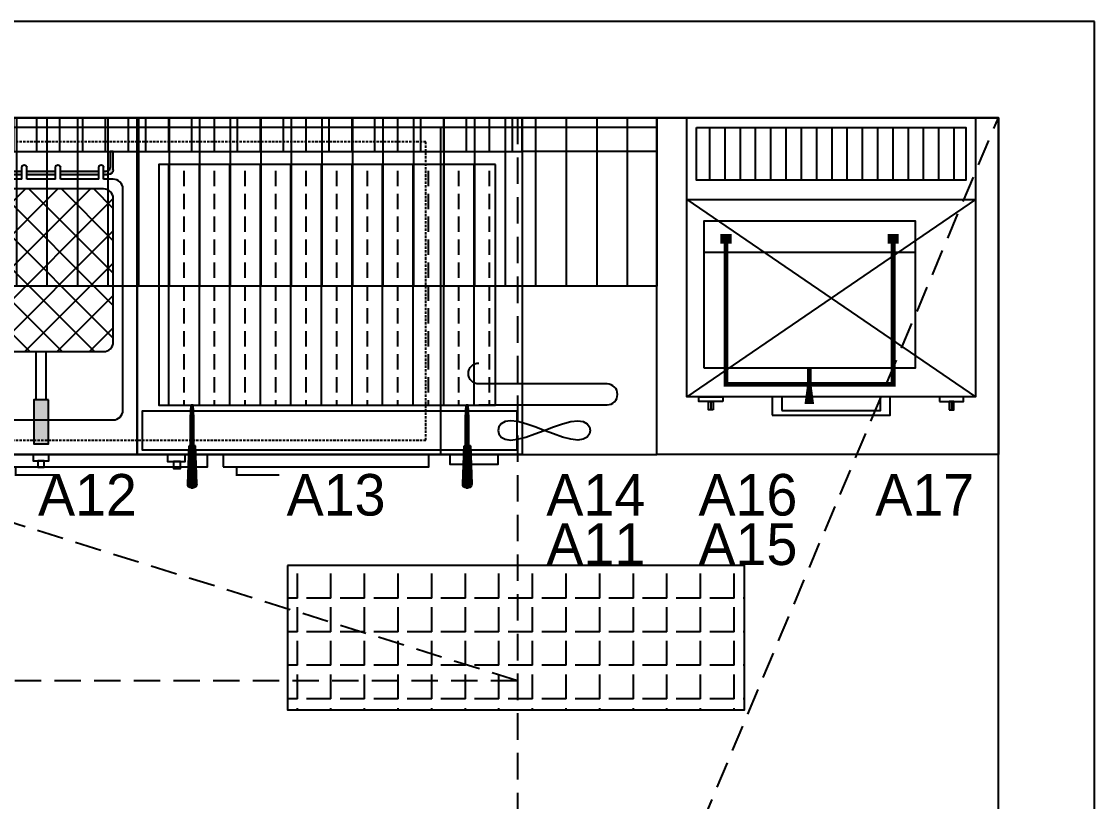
# Model space of a CAD drawing. Header units: millimetres. Extents: x 11489 to 12006, y 36725 to 37730.
# Drawn here: x 11780.2 to 12003.3, y 37568.4 to 37730.4 of the extents above; entities that cross this region are included whole.
import ezdxf
from ezdxf.enums import TextEntityAlignment as Align

# ---------------------------------------------------------------- set-up
doc = ezdxf.new("R2010")
doc.units = ezdxf.units.MM
doc.linetypes.add('DASHED', pattern=[0.75, 0.5, -0.25])
doc.linetypes.add('HIDDENX2', pattern=[0.75, 0.5, -0.25])
for name, color, linetype in [('002 Çizgi', 7, 'Continuous'), ('Kıtc-002 Çizgi', 7, 'Continuous'), ('S2000-002 Çizgi', 7, 'Continuous')]:
    doc.layers.add(name, color=color, linetype=linetype)
doc.styles.add('TAKSİM', font='GOTHIC.TTF', dxfattribs={"height": 7})

# ---------------------------------------------------------------- blocks, each defined once
blk = doc.blocks.new('A$C3E822EE1')
at = {"layer": 'S2000-002 Çizgi'}
h = blk.add_hatch(dxfattribs=at)
h.set_pattern_fill('ANSI32', color=256, angle=180, style=0)
h.set_pattern_definition([(315, (-4249.49996, 7833.96362), (-0.265165043, -0.265165043), []), (315, (-4249.3232, 7833.96362), (-0.265165043, -0.265165043), [])])
h.paths.add_polyline_path([(12.1, 69), (10.72, 69), (10.69, 70), (12.14, 70)])
h.paths.add_polyline_path([(12.07, 68.17), (11.76, 68.17), (11.76, 62.37), (11.68, 61), (11.15, 61), (11.07, 62.37), (11.07, 68.17), (10.75, 68.17), (10.72, 69), (12.1, 69)])
h.paths.add_polyline_path([(12.2, 72), (10.62, 72), (10.48, 76.14, -0.437405), (11.18, 76.9), (11.64, 76.9, -0.437405), (12.35, 76.14)])
h.paths.add_polyline_path([(12.14, 70), (10.69, 70), (10.62, 72), (12.2, 72)])
h.paths.add_polyline_path([(11.6, 59.71), (11.23, 59.71), (11.15, 61), (11.68, 61)])
h = blk.add_hatch(dxfattribs=at)
h.set_pattern_fill('ANSI32', color=256, angle=180, style=0)
h.set_pattern_definition([(225, (4329.50004, 7833.96362), (0.265165043, -0.265165043), []), (225, (4329.32326, 7833.96362), (0.265165043, -0.265165043), [])])
h.paths.add_polyline_path([(67.9, 69), (69.28, 69), (69.31, 70), (67.86, 70)])
h.paths.add_polyline_path([(67.93, 68.17), (68.24, 68.17), (68.24, 62.37), (68.32, 61), (68.85, 61), (68.93, 62.37), (68.93, 68.17), (69.25, 68.17), (69.28, 69), (67.9, 69)])
h.paths.add_polyline_path([(67.8, 72), (69.38, 72), (69.52, 76.14, 0.437405), (68.82, 76.9), (68.36, 76.9, 0.437405), (67.65, 76.14)])
h.paths.add_polyline_path([(67.86, 70), (69.31, 70), (69.38, 72), (67.8, 72)])
h.paths.add_polyline_path([(68.4, 59.71), (68.77, 59.71), (68.85, 61), (68.32, 61)])
h = blk.add_hatch(dxfattribs=at)
h.set_pattern_fill('ANSI33', color=256, angle=225, style=0)
h.set_pattern_definition([(270, (3371.733, 5045.6104), (6.35, -2e-15), []), (270, (3368.558, 5042.4354), (6.35, -2e-15), [3.175, -1.5875])])
h.paths.add_polyline_path([(74.47, 9.71), (74.47, 59.71), (4.47, 59.71), (4.47, 9.71)])
h = blk.add_hatch(dxfattribs=at)
h.set_pattern_fill('ANSI31', color=256, scale=1.5, angle=225, style=0)
h.set_pattern_definition([(270, (3371.7327, 5050.6104), (4.7625, -1e-15), [])])
h.paths.add_polyline_path([(0, 7), (0, 0), (80, 0), (80, 7)])
for p, q in [((10.48, 76.14), (10.75, 68.17)), ((10.75, 68.17), (10.48, 76.14)), ((11.64, 76.9), (11.18, 76.9)), ((11.18, 76.9), (11.64, 76.9)), ((12.35, 76.14), (12.07, 68.17)), ((67.65, 76.14), (67.93, 68.17)), ((68.36, 76.9), (68.82, 76.9)), ((68.82, 76.9), (68.36, 76.9)), ((69.52, 76.14), (69.25, 68.17)), ((69.25, 68.17), (69.52, 76.14)), ((10.75, 68.17), (11.07, 68.17)), ((11.07, 68.17), (10.75, 68.17)), ((11.07, 68.17), (11.07, 62.37)), ((11.76, 68.17), (11.76, 62.37)), ((12.07, 68.17), (11.76, 68.17)), ((67.93, 68.17), (68.24, 68.17)), ((68.24, 68.17), (68.24, 62.37)), ((68.93, 68.17), (68.93, 62.37)), ((69.25, 68.17), (68.93, 68.17)), ((68.93, 68.17), (69.25, 68.17)), ((11.07, 62.37), (11.23, 59.71)), ((11.76, 62.37), (11.6, 59.71)), ((68.24, 62.37), (68.4, 59.71)), ((68.93, 62.37), (68.77, 59.71)), ((11.23, 59.71), (11.6, 59.71)), ((11.6, 59.71), (11.23, 59.71)), ((68.77, 59.71), (68.4, 59.71)), ((68.4, 59.71), (68.77, 59.71))]:
    blk.add_line(p, q, dxfattribs=at)
for points in [[(9.94, 70), (6.3, 70), (6.3, 71.46), (9.94, 71.46)], [(8.98, 71.46), (7.52, 71.46), (7.52, 72.92), (8.98, 72.92)], [(75, 70), (65, 70), (65, 72), (75, 72)], [(80, 70), (0, 70), (0, 0), (80, 0)], [(79, 61), (1, 61), (1, 69), (79, 69)], [(74.47, 9.71), (4.47, 9.71), (4.47, 59.71), (74.47, 59.71)], [(80, 0), (0, 0), (0, 7), (80, 7)]]:
    blk.add_lwpolyline(points, close=True, dxfattribs=at)
for centre, start, end in [((11.18, 76.19), 90, 184.4992), ((11.18, 76.19), 90, 184.4992), ((11.64, 76.19), 355.5008, 90), ((68.36, 76.19), 90, 184.4992), ((68.82, 76.19), 355.5008, 90), ((68.82, 76.19), 355.5008, 90)]:
    blk.add_arc(centre, 0.706, start, end, dxfattribs=at)
blk = doc.blocks.new('A$C552B0E51')
at = {"layer": 'Kıtc-002 Çizgi'}
h = blk.add_hatch(dxfattribs=at)
h.set_pattern_fill('ANSI31', color=256, angle=45, style=0)
h.set_pattern_definition([(90, (-2780.067, -8355.0508), (-3.175, 7e-16), [])])
h.paths.add_polyline_path([(58, 48.81), (58, 59.81), (2, 59.81), (2, 48.81)])
for p, q in [((60, 44.81), (0, 3.81)), ((0, 44.81), (60, 3.81))]:
    blk.add_line(p, q, dxfattribs=at)
for points in [[(0, 61.81), (60, 61.81), (60, 3.81), (0, 3.81)], [(2, 59.81), (58, 59.81), (58, 48.81), (2, 48.81)], [(0, 44.81), (60, 44.81), (60, 3.81), (0, 3.81)], [(7.47, 2.81), (2.47, 2.81), (2.47, 3.81), (7.47, 3.81)], [(5.47, 1.14), (4.47, 1.14), (4.47, 2.81), (5.47, 2.81)], [(17.75, 0), (42.25, 0), (42.25, 3.81), (17.75, 3.81)], [(19.75, 1), (40.25, 1), (40.25, 3.81), (19.75, 3.81)], [(52.53, 2.81), (57.53, 2.81), (57.53, 3.81), (52.53, 3.81)], [(54.53, 1.14), (55.53, 1.14), (55.53, 2.81), (54.53, 2.81)]]:
    blk.add_lwpolyline(points, close=True, dxfattribs=at)
for points in [[(4.97, 2.81), (4.97, 1.14)], [(55.03, 2.81), (55.03, 1.14)]]:
    blk.add_lwpolyline(points, dxfattribs=at)
blk = doc.blocks.new('A$C5E080717')
at = {"layer": '002 Çizgi', "color": 7}
blk.add_line((2, 188), (2, 0), dxfattribs=at)
for points in [[(70, 188), (0, 188), (0, 0), (70, 0)], [(66.97, 171.56), (66.8, 170.1), (66.35, 168.4), (65.71, 166.54), (64.97, 164.59), (64.24, 162.64), (63.6, 160.78), (63.14, 159.07), (62.97, 157.62), (63.14, 156.47), (63.6, 155.66), (64.24, 155.17), (64.97, 155), (65.71, 155.17), (66.35, 155.66), (66.8, 156.47), (66.97, 157.62), (66.8, 159.07), (66.35, 160.78), (65.71, 162.64), (64.97, 164.59), (64.24, 166.54), (63.6, 168.4), (63.14, 170.1), (62.97, 171.56), (63.14, 172.7), (63.6, 173.52), (64.24, 174.01), (64.97, 174.17), (65.71, 174.01), (66.35, 173.52), (66.8, 172.7)], [(72.57, 97.85), (72.57, 140.6), (70, 140.6), (70, 97.85)], [(72.57, 51.87), (72.57, 94.62), (70, 94.62), (70, 51.87)], [(72.57, 46.75), (72.57, 4), (70, 4), (70, 46.75)]]:
    blk.add_lwpolyline(points, close=True, dxfattribs=at)
for points in [[(59.66, 151), (59.66, 177.67, 1), (55.32, 177.67)], [(55.32, 177.67), (55.32, 151, -1), (50.97, 151)]]:
    blk.add_lwpolyline(points, format="xyb", dxfattribs=at)
blk.add_lwpolyline([(2, 143), (70, 143)], dxfattribs=at)
at = {"layer": '002 Çizgi', "color": 7, "linetype": 'DASHED'}
blk.add_lwpolyline([(5, 140), (5, 3), (67, 3), (67, 140)], close=True, dxfattribs=at)
at = {"layer": '002 Çizgi', "color": 7, "const_width": 0.428}
for points in [[(72.57, 100.66), (74.22, 100.66), (74.22, 107.73), (74.22, 109.53)], [(72.57, 54.69), (74.22, 54.69), (74.22, 61.75), (74.22, 63.56)], [(72.57, 43.94), (74.22, 43.94), (74.22, 36.87), (74.22, 35.07)]]:
    blk.add_lwpolyline(points, dxfattribs=at)
blk = doc.blocks.new('A$C67BA2794')
at = {"layer": 'S2000-002 Çizgi'}
blk.add_lwpolyline([(0, 7.57), (44, 7.57), (44, 38.03), (0, 38.03)], close=True, dxfattribs=at)
for points, const_width in [([(3.46, 34.35), (5.8, 34.35)], 2), ([(4.63, 34.03), (4.63, 4.11), (22, 4.11)], 1), ([(39.37, 34.03), (39.37, 4.11), (22, 4.11)], 1), ([(40.54, 34.35), (38.2, 34.35)], 2)]:
    blk.add_lwpolyline(points, dxfattribs=dict(at, const_width=const_width))
blk.add_lwpolyline([(44, 31.48), (0, 31.48)], dxfattribs=at)
blk.add_lwpolyline([(21.94, 7.48, 1, 1, 0), (21.94, 3.72, 1, 2, 0), (21.94, 0, 2, 2, 0)], format="xyseb", dxfattribs=at)
blk = doc.blocks.new('A$C063E11E5')
at = {"layer": 'S2000-002 Çizgi'}
h = blk.add_hatch(dxfattribs=at)
h.set_pattern_fill('ANSI31', color=256, scale=1.5, angle=45, style=0)
h.set_pattern_definition([(90, (-3458.603, -4993.7387), (-4.7625, 9e-16), [])])
h.paths.add_polyline_path([(0, 72.62), (0, 65.62), (80, 65.62), (80, 72.62)])
h = blk.add_hatch(color=256, dxfattribs=at)
h.paths.add_polyline_path([(35, 61.8), (35, 62.44), (35, 65.62), (34.36, 65.62), (34.36, 62.44, -0.414214), (33.36, 61.44), (33, 61.44), (33, 60.8), (34, 60.8, 0.414214)])
h.paths.add_polyline_path([(32, 61.44), (24, 61.44), (24, 60.8), (32, 60.8)])
h.paths.add_polyline_path([(23, 61.44), (17, 61.44), (17, 60.8), (23, 60.8)])
h.paths.add_polyline_path([(16, 61.44), (8, 61.44), (8, 60.8), (16, 60.8)])
h.paths.add_polyline_path([(5.64, 62.44), (5.64, 65.62), (5, 65.62), (5, 61.8, 0.414214), (6, 60.8), (6.64, 60.8), (7, 60.8), (7, 61.44), (6.64, 61.44, -0.414214)])
h = blk.add_hatch(color=256, dxfattribs=at)
h.paths.add_polyline_path([(75, 61.8), (75, 62.44), (75, 65.62), (74.36, 65.62), (74.36, 62.44, -0.414214), (73.36, 61.44), (73, 61.44), (73, 60.8), (74, 60.8, 0.414214)])
h.paths.add_polyline_path([(72, 61.44), (64, 61.44), (64, 60.8), (72, 60.8)])
h.paths.add_polyline_path([(63, 61.44), (57, 61.44), (57, 60.8), (63, 60.8)])
h.paths.add_polyline_path([(56, 61.44), (48, 61.44), (48, 60.8), (56, 60.8)])
h.paths.add_polyline_path([(45.64, 62.44), (45.64, 65.62), (45, 65.62), (45, 61.8, 0.414214), (46, 60.8), (46.64, 60.8), (47, 60.8), (47, 61.44), (46.64, 61.44, -0.414214)])
h = blk.add_hatch(dxfattribs=at)
h.set_pattern_fill('ANSI37', color=256, scale=1.5, style=0)
h.set_pattern_definition([(45, (-3527.4763, -4981.5224), (-3.367596, 3.367596), []), (135, (-3527.4763, -4981.5224), (-3.367596, -3.367596), [])])
h.paths.add_polyline_path([(35, 55.84, 0.414214), (33, 57.84), (7, 57.84, 0.414214), (5, 55.84), (5, 26.01, 0.414214), (7, 24.01), (33, 24.01, 0.414214), (35, 26.01)])
h = blk.add_hatch(dxfattribs=at)
h.set_pattern_fill('ANSI37', color=256, scale=1.5, style=0)
h.set_pattern_definition([(45, (-3487.4763, -4981.5224), (-3.367596, 3.367596), []), (135, (-3487.4763, -4981.5224), (-3.367596, -3.367596), [])])
h.paths.add_polyline_path([(75, 55.84, 0.414214), (73, 57.84), (47, 57.84, 0.414214), (45, 55.84), (45, 26.01, 0.414214), (47, 24.01), (73, 24.01, 0.414214), (75, 26.01)])
for points in [[(18.49, 14.01), (21.51, 14.01), (21.51, 4.84), (18.49, 4.84)], [(58.49, 14.01), (61.51, 14.01), (61.51, 4.84), (58.49, 4.84)]]:
    blk.add_hatch(color=256, dxfattribs=at).paths.add_polyline_path(points)
for p, q in [((5, 61.8), (5, 65.62)), ((5, 65.62), (5.64, 65.62)), ((5.64, 65.62), (5.64, 62.44)), ((34.36, 65.62), (34.36, 62.44)), ((35, 65.62), (34.36, 65.62)), ((35, 62.44), (35, 65.62)), ((45, 65.62), (45.64, 65.62)), ((45, 61.8), (45, 65.62)), ((45.64, 65.62), (45.64, 62.44)), ((75, 65.62), (74.36, 65.62)), ((74.36, 65.62), (74.36, 62.44)), ((75, 62.44), (75, 65.62)), ((6.64, 60.8), (6, 60.8)), ((6.64, 61.44), (7, 61.44)), ((7, 60.8), (6.64, 60.8)), ((7, 59.84), (7, 62.32)), ((8, 59.84), (8, 62.32)), ((8, 61.44), (16, 61.44)), ((16, 60.8), (8, 60.8)), ((16, 59.84), (16, 62.32)), ((17, 59.84), (17, 62.32)), ((17, 61.44), (23, 61.44)), ((23, 60.8), (17, 60.8)), ((23, 59.84), (23, 62.32)), ((24, 59.84), (24, 62.32)), ((24, 61.44), (32, 61.44)), ((32, 60.8), (24, 60.8)), ((32, 59.84), (32, 62.32)), ((33, 59.84), (33, 62.32)), ((33, 61.44), (33.36, 61.44)), ((34, 60.8), (33, 60.8)), ((35, 62.44), (35, 61.8)), ((46.64, 60.8), (46, 60.8)), ((46.64, 61.44), (47, 61.44)), ((47, 60.8), (46.64, 60.8)), ((47, 59.84), (47, 62.32)), ((48, 59.84), (48, 62.32)), ((48, 61.44), (56, 61.44)), ((56, 60.8), (48, 60.8)), ((56, 59.84), (56, 62.32)), ((57, 59.84), (57, 62.32)), ((57, 61.44), (63, 61.44)), ((63, 60.8), (57, 60.8)), ((63, 59.84), (63, 62.32)), ((64, 59.84), (64, 62.32)), ((64, 61.44), (72, 61.44)), ((72, 60.8), (64, 60.8)), ((72, 59.84), (72, 62.32)), ((73, 59.84), (73, 62.32)), ((73, 61.44), (73.36, 61.44)), ((74, 60.8), (73, 60.8)), ((75, 62.44), (75, 61.8))]:
    blk.add_line(p, q, dxfattribs=at)
for points in [[(0, 72.62), (80, 72.62), (80, 65.62), (0, 65.62)], [(0, 2.62), (80, 2.62), (80, 72.62), (0, 72.62)], [(19, 24.01), (19, 14.01), (21, 14.01), (21, 24.01)], [(59, 24.01), (59, 14.01), (61, 14.01), (61, 24.01)], [(18.49, 14.01), (21.51, 14.01), (21.51, 4.84), (18.49, 4.84)], [(58.49, 14.01), (61.51, 14.01), (61.51, 4.84), (58.49, 4.84)], [(18.36, 2.62), (21.64, 2.62), (21.64, 1.31), (18.36, 1.31)], [(58.36, 2.62), (61.64, 2.62), (61.64, 1.31), (58.36, 1.31)], [(19.34, 1.31), (20.66, 1.31), (20.66, 0), (19.34, 0)], [(59.34, 1.31), (60.66, 1.31), (60.66, 0), (59.34, 0)]]:
    blk.add_lwpolyline(points, close=True, dxfattribs=at)
for points in [[(29, 9.84), (5, 9.84, -0.414214), (3, 11.84), (3, 57.84, -0.414214), (5, 59.84), (7, 59.84)], [(33, 59.84), (35, 59.84, -0.414214), (37, 57.84), (37, 11.84, -0.414214), (35, 9.84), (29, 9.84)], [(69, 9.84), (45, 9.84, -0.414214), (43, 11.84), (43, 57.84, -0.414214), (45, 59.84), (47, 59.84)], [(73, 59.84), (75, 59.84, -0.414214), (77, 57.84), (77, 11.84, -0.414214), (75, 9.84), (69, 9.84)]]:
    blk.add_lwpolyline(points, format="xyb", dxfattribs=at)
for points in [[(8, 59.84), (16, 59.84)], [(17, 59.84), (23, 59.84)], [(24, 59.84), (32, 59.84)], [(48, 59.84), (56, 59.84)], [(57, 59.84), (63, 59.84)], [(64, 59.84), (72, 59.84)]]:
    blk.add_lwpolyline(points, dxfattribs=at)
for points in [[(7, 57.84), (33, 57.84, -0.414214), (35, 55.84), (35, 26.01, -0.414214), (33, 24.01), (7, 24.01, -0.414214), (5, 26.01), (5, 55.84, -0.414214)], [(47, 57.84), (73, 57.84, -0.414214), (75, 55.84), (75, 26.01, -0.414214), (73, 24.01), (47, 24.01, -0.414214), (45, 26.01), (45, 55.84, -0.414214)]]:
    blk.add_lwpolyline(points, format="xyb", close=True, dxfattribs=at)
for centre, radius, start, end in [((7.5, 62.32), 0.5, 0, 180), ((16.5, 62.32), 0.5, 0, 180), ((23.5, 62.32), 0.5, 0, 180), ((32.5, 62.32), 0.5, 0, 180), ((47.5, 62.32), 0.5, 0, 180), ((56.5, 62.32), 0.5, 0, 180), ((63.5, 62.32), 0.5, 0, 180), ((72.5, 62.32), 0.5, 0, 180), ((6, 61.8), 1, 180, 270), ((6.64, 62.44), 1, 180, 270), ((33.36, 62.44), 1, 270, 0), ((34, 61.8), 1, 270, 0), ((46, 61.8), 1, 180, 270), ((46.64, 62.44), 1, 180, 270), ((73.36, 62.44), 1, 270, 0), ((74, 61.8), 1, 270, 0)]:
    blk.add_arc(centre, radius, start, end, dxfattribs=at)

msp = doc.modelspace()

# ---------------------------------------------------------------- hatches: boundary and pattern name
at = {"ltscale": 3, "transparency": 33554498}
h = msp.add_hatch(dxfattribs=at)
h.set_pattern_fill('ANSI31', color=1, scale=2, angle=45)
h.set_pattern_definition([(90, (0, -163.1946), (-6.35, 0), [])])
h.paths.add_polyline_path([(11604.33, 37710.45), (11604.33, 37675.45), (11912.33, 37675.45), (11912.33, 37710.45)])
h = msp.add_hatch()
h.set_pattern_fill('ANGLE', color=256, angle=90)
h.set_pattern_definition([(90, (17118.263, 35424.323), (-6.985, 2e-15), [5.08, -1.905]), (180, (17118.263, 35424.323), (-3e-15, -6.985), [5.08, -1.905])])
h.paths.add_polyline_path([(11930.58, 37587.42), (11930.58, 37617.42), (11835.58, 37617.42), (11835.58, 37587.42)])

# ---------------------------------------------------------------- linework, layer by layer
for p, q in [((12003.34, 37730.45), (11489.34, 37730.45)), ((12003.34, 37075.45), (12003.34, 37730.45)), ((11983.34, 37710.45), (11509.34, 37710.45)), ((11983.34, 37472.45), (11983.34, 37710.45))]:
    msp.add_line(p, q)
at = {"color": 1}
msp.add_lwpolyline([(11604.33, 37710.45), (11912.33, 37710.45), (11912.33, 37675.45), (11604.33, 37675.45)], close=True, dxfattribs=at)
for points in [[(11724.33, 37640.45), (11724.33, 37710.45), (11884.33, 37710.45), (11884.33, 37640.45)], [(11912.33, 37640.45), (11912.33, 37710.45), (11884.33, 37710.45), (11884.33, 37640.45)], [(11884.33, 37703.45), (11884.33, 37710.45), (11912.33, 37710.45), (11912.33, 37703.45)], [(11912.33, 37640.45), (11912.33, 37710.45), (11983.34, 37710.45), (11983.34, 37640.45)], [(11835.58, 37617.42), (11835.58, 37587.42), (11930.58, 37587.42), (11930.58, 37617.42)]]:
    msp.add_lwpolyline(points, close=True)
at = {"layer": 'S2000-002 Çizgi', "linetype": 'HIDDENX2', "ltscale": 11}
for p, q in [((11883.34, 37593.45), (11509.34, 37710.45)), ((11883.34, 37472.45), (11983.34, 37710.45))]:
    msp.add_line(p, q, dxfattribs=at)
for points in [[(11509.34, 37593.45), (11509.34, 37710.45), (11883.34, 37710.45), (11883.34, 37593.45)], [(11983.34, 37710.45), (11883.34, 37710.45), (11883.34, 37472.45), (11983.34, 37472.45)]]:
    msp.add_lwpolyline(points, close=True, dxfattribs=at)

# ---------------------------------------------------------------- block references
at = {"rotation": 270}
msp.add_blockref('A$C5E080717', (11724.33, 37710.45), dxfattribs=at)
at = {"layer": 'S2000-002 Çizgi', "xscale": -1}
msp.add_blockref('A$C063E11E5', (11804.33, 37637.83), dxfattribs=at)
at = {"layer": 'S2000-002 Çizgi', "xscale": -1, "rotation": 180}
msp.add_blockref('A$C3E822EE1', (11804.33, 37710.45), dxfattribs=at)
at = {"layer": 'S2000-002 Çizgi'}
for name, p in [('A$C552B0E51', (11918.59, 37648.64)), ('A$C67BA2794', (11922.1, 37650.94))]:
    msp.add_blockref(name, p, dxfattribs=at)

# ---------------------------------------------------------------- texts
at = {"style": 'TAKSİM'}
for s, p in [('A12', (11793.97, 37627.78)), ('A13', (11845.65, 37627.78)), ('A14', (11899.65, 37627.78)), ('A16', (11931.28, 37627.78)), ('A17', (11968.04, 37627.78)), ('A11', (11899.65, 37617.5)), ('A15', (11931.28, 37617.5))]:
    msp.add_text(s, height=8.64, dxfattribs=at).set_placement(p, align=Align.CENTER)

doc.saveas('drawing.dxf')
